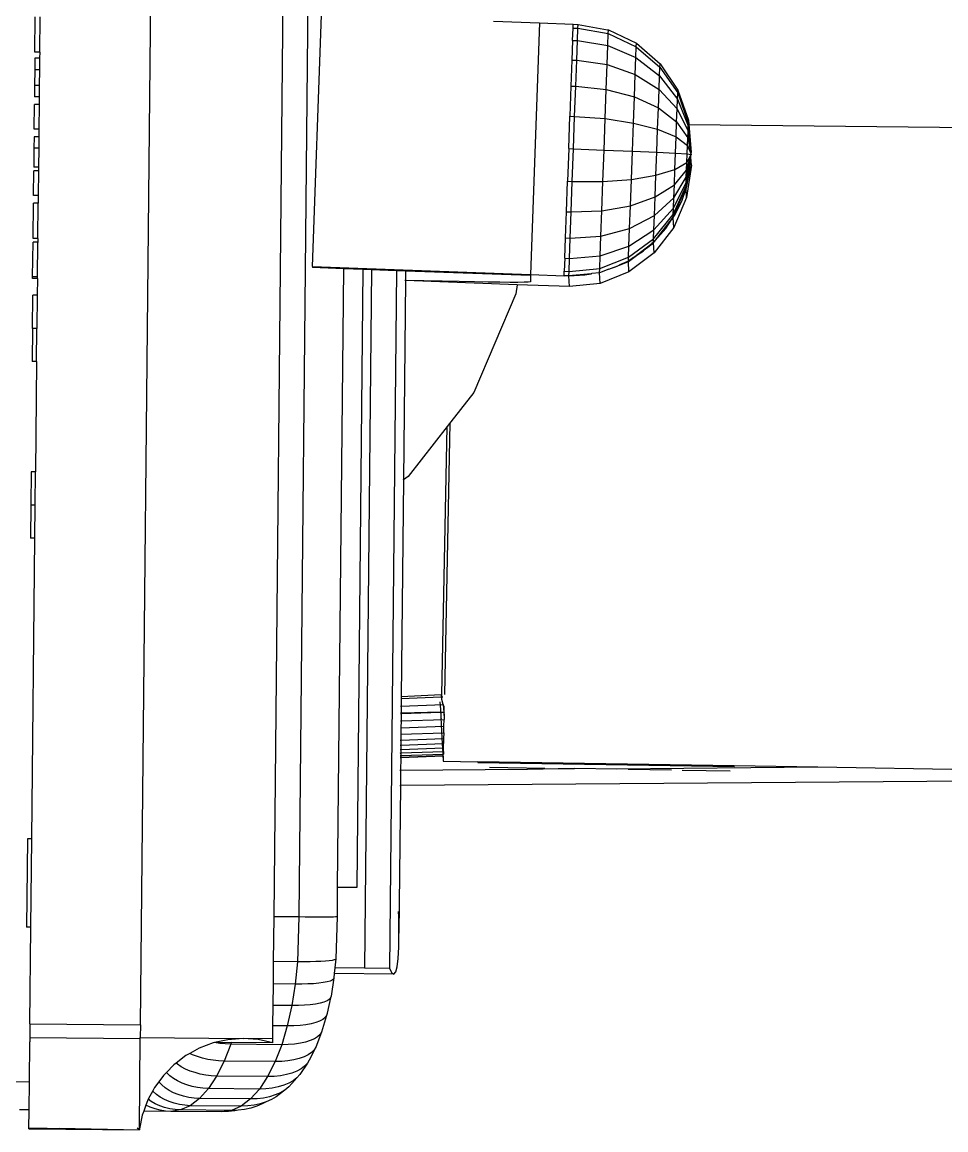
# Model space of a CAD drawing. Extents: x 3485972 to 3601240, y -673889 to -591207.
# Drawn here: x 3500055.3 to 3500251.3, y -608037 to -607801.9 of the extents above; entities that cross this region are included whole.
import ezdxf

# ---------------------------------------------------------------- set-up
doc = ezdxf.new("R2010")
doc.units = 0
doc.header["$LTSCALE"] = 6
doc.header["$MEASUREMENT"] = 0
doc.layers.add('medical equipment', color=4, linetype='CONTINUOUS')

msp = doc.modelspace()

# ---------------------------------------------------------------- linework, layer by layer
at = {"layer": 'medical equipment'}
for p, q in [((3500080.34, -608014.76), (3500083.94, -607655.24)), ((3500108.7, -607991.8), (3500111.97, -607665.1)), ((3500117.21, -607665.15), (3500113.95, -607991.85)), ((3500057.96, -607808.23), (3500058.03, -607800.76)), ((3500058.97, -607808.24), (3500059.04, -607800.77)), ((3500116.84, -607853.78), (3500118.79, -607800.38)), ((3500155.27, -607801.7), (3500165.06, -607802.06)), ((3500165.06, -607802.06), (3500163.11, -607855.47)), ((3500165.06, -607802.06), (3500172.18, -607802.34)), ((3500172.06, -607805.77), (3500172.15, -607803.17)), ((3500172.15, -607803.17), (3500172.18, -607802.34)), ((3500172.15, -607803.17), (3500173.17, -607803.19)), ((3500172.18, -607802.34), (3500173.03, -607802.35)), ((3500173.03, -607802.35), (3500173.2, -607802.36)), ((3500173.08, -607805.79), (3500173.17, -607803.19)), ((3500173.17, -607803.19), (3500173.2, -607802.38)), ((3500173.17, -607803.19), (3500179.62, -607804.31)), ((3500173.2, -607802.38), (3500173.2, -607802.36)), ((3500173.2, -607802.36), (3500179.49, -607803.5)), ((3500173.2, -607802.38), (3500179.49, -607803.5)), ((3500179.49, -607803.5), (3500179.65, -607803.49)), ((3500179.62, -607804.31), (3500179.65, -607803.49)), ((3500179.65, -607803.49), (3500185.59, -607806.33)), ((3500172.06, -607805.77), (3500171.91, -607809.96)), ((3500172.06, -607805.77), (3500173.08, -607805.79)), ((3500172.93, -607809.98), (3500173.08, -607805.79)), ((3500173.08, -607805.79), (3500179.53, -607806.82)), ((3500179.53, -607806.82), (3500179.62, -607804.31)), ((3500179.62, -607804.31), (3500185.56, -607807.11)), ((3500185.56, -607807.11), (3500185.59, -607806.33)), ((3500185.59, -607806.33), (3500190.61, -607810.7)), ((3500058.97, -607808.24), (3500057.96, -607808.23)), ((3500058.97, -607808.24), (3500058.95, -607809.55)), ((3500179.38, -607810.87), (3500179.53, -607806.82)), ((3500179.53, -607806.82), (3500185.48, -607809.37)), ((3500185.48, -607809.37), (3500185.56, -607807.11)), ((3500185.56, -607807.11), (3500190.58, -607811.41)), ((3500057.95, -607809.54), (3500057.92, -607811.98)), ((3500058.95, -607809.55), (3500057.95, -607809.54)), ((3500058.95, -607809.55), (3500058.93, -607811.99)), ((3500171.91, -607809.96), (3500171.71, -607815.44)), ((3500171.91, -607809.96), (3500172.93, -607809.98)), ((3500172.73, -607815.47), (3500172.93, -607809.98)), ((3500172.93, -607809.98), (3500179.38, -607810.87)), ((3500179.19, -607816.17), (3500179.38, -607810.87)), ((3500179.38, -607810.87), (3500185.34, -607812.99)), ((3500185.34, -607812.99), (3500185.48, -607809.37)), ((3500185.48, -607809.37), (3500190.52, -607813.25)), ((3500190.58, -607811.41), (3500190.61, -607810.7)), ((3500190.61, -607810.7), (3500194.37, -607816.29)), ((3500057.92, -607811.98), (3500057.89, -607815.3)), ((3500058.93, -607811.99), (3500057.92, -607811.98)), ((3500058.93, -607811.99), (3500058.89, -607815.31)), ((3500185.17, -607817.74), (3500185.34, -607812.99)), ((3500185.34, -607812.99), (3500190.41, -607816.21)), ((3500190.41, -607816.21), (3500190.52, -607813.25)), ((3500190.52, -607813.25), (3500190.58, -607811.41)), ((3500190.52, -607813.25), (3500194.3, -607818.21)), ((3500190.58, -607811.41), (3500194.35, -607816.91)), ((3500057.89, -607815.3), (3500057.86, -607817.74)), ((3500058.89, -607815.31), (3500057.89, -607815.3)), ((3500058.89, -607815.31), (3500058.87, -607817.75)), ((3500171.71, -607815.44), (3500171.47, -607821.85)), ((3500171.71, -607815.44), (3500172.73, -607815.47)), ((3500172.49, -607821.88), (3500172.73, -607815.47)), ((3500172.73, -607815.47), (3500179.19, -607816.17)), ((3500058.87, -607817.75), (3500057.86, -607817.74)), ((3500058.87, -607817.75), (3500058.85, -607819.37)), ((3500178.96, -607822.36), (3500179.19, -607816.17)), ((3500179.19, -607816.17), (3500185.17, -607817.74)), ((3500184.97, -607823.3), (3500185.17, -607817.74)), ((3500185.17, -607817.74), (3500190.27, -607820.09)), ((3500190.27, -607820.09), (3500190.41, -607816.21)), ((3500190.41, -607816.21), (3500194.23, -607820.31)), ((3500194.3, -607818.21), (3500194.35, -607816.91)), ((3500194.35, -607816.91), (3500194.37, -607816.29)), ((3500194.35, -607816.91), (3500196.6, -607823.24)), ((3500194.37, -607816.29), (3500196.62, -607822.72)), ((3500057.8, -607824.59), (3500057.85, -607819.36)), ((3500058.85, -607819.37), (3500057.85, -607819.36)), ((3500058.85, -607819.37), (3500058.8, -607824.6)), ((3500190.1, -607824.63), (3500190.27, -607820.09)), ((3500190.27, -607820.09), (3500194.13, -607823.05)), ((3500194.13, -607823.05), (3500194.23, -607820.31)), ((3500194.23, -607820.31), (3500194.3, -607818.21)), ((3500194.23, -607820.31), (3500196.54, -607825)), ((3500194.3, -607818.21), (3500196.58, -607823.92)), ((3500171.22, -607828.74), (3500171.47, -607821.85)), ((3500171.47, -607821.85), (3500172.49, -607821.88)), ((3500172.24, -607828.78), (3500172.49, -607821.88)), ((3500172.49, -607821.88), (3500178.96, -607822.36)), ((3500178.72, -607829.03), (3500178.96, -607822.36)), ((3500178.96, -607822.36), (3500184.97, -607823.3)), ((3500196.6, -607823.24), (3500196.62, -607822.72)), ((3500196.62, -607822.72), (3500197.21, -607829.55)), ((3500058.8, -607824.6), (3500057.8, -607824.59)), ((3500058.8, -607824.6), (3500058.79, -607826.22)), ((3500184.75, -607829.28), (3500184.97, -607823.3)), ((3500184.97, -607823.3), (3500190.1, -607824.63)), ((3500189.92, -607829.51), (3500190.1, -607824.63)), ((3500190.1, -607824.63), (3500194.01, -607826.26)), ((3500194.01, -607826.26), (3500194.13, -607823.05)), ((3500194.13, -607823.05), (3500196.49, -607826.42)), ((3500196.49, -607826.42), (3500196.54, -607825)), ((3500196.54, -607825), (3500196.58, -607823.92)), ((3500196.54, -607825), (3500197.17, -607829.76)), ((3500196.58, -607823.92), (3500196.6, -607823.24)), ((3500196.58, -607823.92), (3500197.17, -607829.76)), ((3500196.6, -607823.24), (3500197.17, -607829.76)), ((3500258.13, -607824.32), (3500196.71, -607823.7)), ((3500057.78, -607826.21), (3500057.76, -607828.65)), ((3500058.79, -607826.22), (3500057.78, -607826.21)), ((3500058.79, -607826.22), (3500058.76, -607828.66)), ((3500193.88, -607829.71), (3500194.01, -607826.26)), ((3500194.01, -607826.26), (3500196.43, -607828.08)), ((3500196.43, -607828.08), (3500196.49, -607826.42)), ((3500196.49, -607826.42), (3500197.17, -607829.76)), ((3500057.76, -607828.65), (3500057.72, -607832.69)), ((3500058.76, -607828.66), (3500057.76, -607828.65)), ((3500058.76, -607828.66), (3500058.72, -607832.7)), ((3500171.22, -607828.74), (3500170.97, -607835.66)), ((3500171.22, -607828.74), (3500172.24, -607828.78)), ((3500171.99, -607835.7), (3500172.24, -607828.78)), ((3500172.24, -607828.78), (3500178.72, -607829.03)), ((3500178.48, -607835.71), (3500178.72, -607829.03)), ((3500178.72, -607829.03), (3500184.75, -607829.28)), ((3500184.53, -607835.27), (3500184.75, -607829.28)), ((3500184.75, -607829.28), (3500189.92, -607829.51)), ((3500189.74, -607834.4), (3500189.92, -607829.51)), ((3500189.92, -607829.51), (3500193.88, -607829.71)), ((3500193.76, -607833.17), (3500193.88, -607829.71)), ((3500193.88, -607829.71), (3500196.36, -607829.87)), ((3500196.36, -607829.87), (3500196.43, -607828.08)), ((3500196.43, -607828.08), (3500197.19, -607829.98)), ((3500197.17, -607829.76), (3500197.21, -607829.55)), ((3500197.17, -607829.76), (3500197.17, -607829.79)), ((3500197.17, -607829.79), (3500197.19, -607829.98)), ((3500193.76, -607833.17), (3500196.3, -607831.66)), ((3500196.12, -607836.61), (3500197.15, -607830.64)), ((3500196.14, -607835.9), (3500197.15, -607830.64)), ((3500196.18, -607834.78), (3500197.16, -607830.14)), ((3500196.23, -607833.34), (3500197.16, -607830.14)), ((3500196.23, -607833.34), (3500196.3, -607831.66)), ((3500196.3, -607831.66), (3500196.36, -607829.87)), ((3500196.3, -607831.66), (3500197.16, -607830.14)), ((3500196.36, -607829.87), (3500197.19, -607829.98)), ((3500196.96, -607833.35), (3500197.15, -607830.64)), ((3500197.15, -607830.64), (3500197.17, -607830.47)), ((3500197.31, -607832.23), (3500197.15, -607830.64)), ((3500197.18, -607830.05), (3500197.16, -607830.14)), ((3500197.16, -607830.37), (3500197.16, -607830.14)), ((3500197.17, -607830.47), (3500197.16, -607830.37)), ((3500197.19, -607829.98), (3500197.18, -607830.01)), ((3500197.18, -607830.01), (3500197.18, -607830.05)), ((3500057.66, -607838.69), (3500057.71, -607833.46)), ((3500058.71, -607833.47), (3500057.71, -607833.46)), ((3500058.72, -607832.7), (3500057.72, -607832.69)), ((3500058.71, -607833.47), (3500058.66, -607838.7)), ((3500058.72, -607832.7), (3500058.71, -607833.47)), ((3500184.53, -607835.27), (3500189.74, -607834.4)), ((3500189.58, -607838.98), (3500189.74, -607834.4)), ((3500189.74, -607834.4), (3500193.76, -607833.17)), ((3500193.64, -607836.41), (3500193.76, -607833.17)), ((3500193.64, -607836.41), (3500196.23, -607833.34)), ((3500196.18, -607834.78), (3500196.23, -607833.34)), ((3500197.31, -607832.23), (3500196.23, -607839.11)), ((3500196.29, -607836.67), (3500196.96, -607833.35)), ((3500170.73, -607842.13), (3500170.97, -607835.66)), ((3500170.97, -607835.66), (3500171.99, -607835.7)), ((3500171.75, -607842.17), (3500171.99, -607835.7)), ((3500171.99, -607835.7), (3500178.48, -607835.71)), ((3500178.25, -607841.96), (3500178.48, -607835.71)), ((3500178.48, -607835.71), (3500184.53, -607835.27)), ((3500184.33, -607840.87), (3500184.53, -607835.27)), ((3500189.58, -607838.98), (3500193.64, -607836.41)), ((3500196.11, -607836.85), (3500193.39, -607843.21)), ((3500193.41, -607842.72), (3500196.12, -607836.61)), ((3500193.46, -607841.35), (3500196.14, -607835.9)), ((3500193.54, -607839.2), (3500196.18, -607834.78)), ((3500193.54, -607839.2), (3500193.64, -607836.41)), ((3500196.11, -607836.85), (3500196.12, -607836.61)), ((3500196.12, -607836.61), (3500196.14, -607835.9)), ((3500196.12, -607837.17), (3500196.29, -607836.67)), ((3500196.14, -607835.9), (3500196.18, -607834.78)), ((3500058.66, -607838.7), (3500057.66, -607838.69)), ((3500058.66, -607838.7), (3500058.64, -607840.32)), ((3500184.33, -607840.87), (3500189.58, -607838.98)), ((3500189.43, -607842.92), (3500189.58, -607838.98)), ((3500189.43, -607842.92), (3500193.54, -607839.2)), ((3500193.46, -607841.35), (3500193.54, -607839.2)), ((3500196.23, -607839.11), (3500193.51, -607845.46)), ((3500195.2, -607839.87), (3500196.12, -607837.17)), ((3500196.23, -607839.11), (3500196.12, -607837.17)), ((3500057.56, -607847.79), (3500057.64, -607840.31)), ((3500058.64, -607840.32), (3500057.64, -607840.31)), ((3500058.57, -607847.8), (3500058.64, -607840.32)), ((3500178.25, -607841.96), (3500184.33, -607840.87)), ((3500184.15, -607845.7), (3500184.33, -607840.87)), ((3500189.32, -607845.97), (3500193.46, -607841.35)), ((3500193.41, -607842.72), (3500193.46, -607841.35)), ((3500193.7, -607842.9), (3500195.2, -607839.87)), ((3500170.53, -607847.7), (3500170.73, -607842.13)), ((3500170.73, -607842.13), (3500171.75, -607842.17)), ((3500171.55, -607847.75), (3500171.75, -607842.17)), ((3500171.75, -607842.17), (3500178.25, -607841.96)), ((3500178.05, -607847.35), (3500178.25, -607841.96)), ((3500184.15, -607845.7), (3500189.43, -607842.92)), ((3500189.25, -607847.9), (3500193.41, -607842.72)), ((3500189.32, -607845.97), (3500189.43, -607842.92)), ((3500193.39, -607843.21), (3500189.33, -607848.46)), ((3500191.81, -607845.71), (3500192.99, -607843.95)), ((3500192.99, -607843.95), (3500193.38, -607843.45)), ((3500193.38, -607843.36), (3500193.4, -607843.34)), ((3500193.4, -607843.41), (3500193.38, -607843.36)), ((3500193.38, -607843.45), (3500193.4, -607843.41)), ((3500193.51, -607845.46), (3500193.38, -607843.45)), ((3500193.39, -607843.21), (3500193.41, -607842.72)), ((3500193.4, -607843.34), (3500193.7, -607842.9)), ((3500193.4, -607843.41), (3500193.4, -607843.34)), ((3500178.05, -607847.35), (3500184.15, -607845.7)), ((3500184.02, -607849.43), (3500184.15, -607845.7)), ((3500184.02, -607849.43), (3500189.32, -607845.97)), ((3500189.25, -607847.9), (3500189.32, -607845.97)), ((3500193.51, -607845.46), (3500189.35, -607850.84)), ((3500189.57, -607848.25), (3500191.81, -607845.71)), ((3500057.48, -607855.92), (3500057.56, -607848.62)), ((3500058.57, -607847.8), (3500057.56, -607847.79)), ((3500058.56, -607848.57), (3500057.56, -607848.56)), ((3500057.56, -607848.62), (3500057.56, -607848.56)), ((3500058.56, -607848.63), (3500057.56, -607848.62)), ((3500058.49, -607855.93), (3500058.56, -607848.63)), ((3500058.57, -607847.8), (3500058.56, -607848.57)), ((3500058.56, -607848.57), (3500058.56, -607848.63)), ((3500170.37, -607852), (3500170.53, -607847.7)), ((3500170.53, -607847.7), (3500171.55, -607847.75)), ((3500171.39, -607852.05), (3500171.55, -607847.75)), ((3500171.55, -607847.75), (3500178.05, -607847.35)), ((3500177.9, -607851.51), (3500178.05, -607847.35)), ((3500183.93, -607851.8), (3500189.25, -607847.9)), ((3500189.23, -607848.59), (3500188.84, -607848.88)), ((3500189.22, -607848.74), (3500189.57, -607848.25)), ((3500189.22, -607848.74), (3500189.23, -607848.59)), ((3500189.23, -607848.59), (3500189.25, -607847.9)), ((3500189.33, -607848.46), (3500189.23, -607848.59)), ((3500189.33, -607848.46), (3500189.57, -607848.25)), ((3500177.9, -607851.51), (3500184.02, -607849.43)), ((3500183.93, -607851.8), (3500184.02, -607849.43)), ((3500189.35, -607850.84), (3500184.02, -607854.9)), ((3500184.94, -607851.86), (3500188.84, -607848.88)), ((3500185.92, -607851.2), (3500187.02, -607850.47)), ((3500187.02, -607850.47), (3500187.75, -607849.84)), ((3500187.75, -607849.84), (3500189.22, -607848.74)), ((3500187.75, -607849.84), (3500188.84, -607848.88)), ((3500189.35, -607850.84), (3500189.22, -607848.74)), ((3500170.37, -607852), (3500170.27, -607854.73)), ((3500170.37, -607852), (3500171.39, -607852.05)), ((3500171.29, -607854.79), (3500171.39, -607852.05)), ((3500171.39, -607852.05), (3500177.9, -607851.51)), ((3500177.8, -607854.15), (3500177.9, -607851.51)), ((3500177.8, -607854.15), (3500183.93, -607851.8)), ((3500181.64, -607853.6), (3500183.9, -607852.71)), ((3500181.64, -607853.6), (3500182.15, -607853.35)), ((3500182.15, -607853.35), (3500182.19, -607853.33)), ((3500183.9, -607852.65), (3500182.19, -607853.33)), ((3500183.9, -607852.71), (3500185.92, -607851.2)), ((3500183.9, -607852.65), (3500183.93, -607851.8)), ((3500184.94, -607851.86), (3500183.9, -607852.65)), ((3500183.9, -607852.71), (3500183.9, -607852.65)), ((3500184.02, -607854.9), (3500183.9, -607852.71)), ((3500184.94, -607851.86), (3500185.92, -607851.2)), ((3500116.84, -607853.78), (3500116.84, -607854)), ((3500116.84, -607853.78), (3500163.11, -607855.47)), ((3500123.44, -607854.24), (3500116.84, -607854)), ((3500123.44, -607854.24), (3500122.13, -607985.5)), ((3500127.63, -607854.39), (3500123.44, -607854.24)), ((3500126.32, -607985.54), (3500127.63, -607854.39)), ((3500129.41, -607854.45), (3500127.63, -607854.39)), ((3500129.41, -607854.45), (3500127.92, -608002.71)), ((3500134.69, -607854.65), (3500129.41, -607854.45)), ((3500134.69, -607854.65), (3500133.21, -608002.77)), ((3500136.61, -607854.72), (3500134.69, -607854.65)), ((3500136.61, -607854.72), (3500136.59, -607856.7)), ((3500163.11, -607855.68), (3500136.61, -607854.72)), ((3500163.11, -607855.68), (3500163.1, -607857.02)), ((3500163.11, -607855.47), (3500163.11, -607855.68)), ((3500163.11, -607855.47), (3500170.24, -607855.71)), ((3500170.24, -607855.71), (3500170.27, -607854.73)), ((3500171.26, -607855.77), (3500170.24, -607855.71)), ((3500170.27, -607854.73), (3500171.29, -607854.79)), ((3500171.26, -607855.77), (3500171.29, -607854.79)), ((3500176.01, -607855.29), (3500171.26, -607855.77)), ((3500171.26, -607855.77), (3500174.63, -607855.56)), ((3500171.29, -607854.79), (3500177.8, -607854.15)), ((3500174.63, -607855.56), (3500176.01, -607855.29)), ((3500176.01, -607855.29), (3500176.15, -607855.26)), ((3500177.77, -607855.09), (3500176.15, -607855.26)), ((3500177.77, -607855.09), (3500177.8, -607854.15)), ((3500179.71, -607854.32), (3500177.77, -607855.09)), ((3500177.89, -607857.35), (3500177.77, -607855.09)), ((3500184.02, -607854.9), (3500177.89, -607857.35)), ((3500179.71, -607854.32), (3500180.31, -607854.12)), ((3500180.31, -607854.12), (3500181.64, -607853.6)), ((3500180.31, -607854.12), (3500181.16, -607853.83)), ((3500181.16, -607853.83), (3500181.64, -607853.6)), ((3500058.49, -607855.93), (3500057.48, -607855.92)), ((3500057.48, -607856.31), (3500057.48, -607855.92)), ((3500058.48, -607856.32), (3500057.48, -607856.31)), ((3500058.48, -607856.32), (3500058.45, -607859.87)), ((3500058.48, -607856.32), (3500058.49, -607855.93)), ((3500136.59, -607856.75), (3500136.16, -607899.06)), ((3500136.59, -607856.7), (3500136.46, -607856.7)), ((3500136.59, -607856.75), (3500136.46, -607856.75)), ((3500140.45, -607856.8), (3500136.59, -607856.7)), ((3500136.59, -607856.7), (3500136.59, -607856.75)), ((3500160.29, -607857.62), (3500136.59, -607856.75)), ((3500144.39, -607856.89), (3500140.45, -607856.8)), ((3500148, -607856.97), (3500144.39, -607856.89)), ((3500151.25, -607857.03), (3500148, -607856.97)), ((3500154.13, -607857.08), (3500151.25, -607857.03)), ((3500156.64, -607857.11), (3500154.13, -607857.08)), ((3500158.75, -607857.12), (3500156.64, -607857.11)), ((3500160.45, -607857.12), (3500158.75, -607857.12)), ((3500160.29, -607857.62), (3500160.01, -607859.59)), ((3500171.38, -607858.02), (3500160.29, -607857.62)), ((3500161.75, -607857.1), (3500160.45, -607857.12)), ((3500162.64, -607857.07), (3500161.75, -607857.1)), ((3500163.1, -607857.02), (3500162.64, -607857.07)), ((3500171.38, -607858.02), (3500171.26, -607855.77)), ((3500177.89, -607857.35), (3500171.38, -607858.02)), ((3500057.44, -607866.89), (3500057.51, -607859.86)), ((3500058.45, -607859.87), (3500057.51, -607859.86)), ((3500058.45, -607859.87), (3500058.38, -607866.9)), ((3500160.01, -607859.59), (3500151.12, -607880.47)), ((3500057.44, -607866.89), (3500057.37, -607873.93)), ((3500058.38, -607866.9), (3500057.44, -607866.89)), ((3500058.31, -607873.94), (3500058.38, -607866.9)), ((3500058.31, -607873.94), (3500057.37, -607873.93)), ((3500058.31, -607873.94), (3500058.07, -607897.38)), ((3500151.12, -607880.47), (3500145.44, -607887.73)), ((3500145.44, -607887.73), (3500137.13, -607898.33)), ((3500144.34, -607944.66), (3500145.44, -607887.73)), ((3500144.95, -607944.65), (3500146.06, -607886.93)), ((3500057.14, -607897.37), (3500057.07, -607904.4)), ((3500058.07, -607897.38), (3500057.14, -607897.37)), ((3500058, -607904.41), (3500058.07, -607897.38)), ((3500136.16, -607899.06), (3500135.7, -607945.13)), ((3500136.16, -607899.06), (3500136.04, -607899.15)), ((3500137.13, -607898.33), (3500136.16, -607899.06)), ((3500057.07, -607904.4), (3500057, -607911.43)), ((3500058, -607904.41), (3500057.07, -607904.4)), ((3500057.93, -607911.44), (3500058, -607904.41)), ((3500057.93, -607911.44), (3500057, -607911.43)), ((3500057.29, -607975.28), (3500057.93, -607911.44)), ((3500144.16, -607944.67), (3500135.7, -607945.13)), ((3500144.16, -607944.67), (3500144.15, -607945.14)), ((3500144.19, -607944.67), (3500144.16, -607944.67)), ((3500144.19, -607944.67), (3500144.18, -607945.14)), ((3500144.34, -607944.66), (3500144.19, -607944.67)), ((3500144.33, -607945.13), (3500144.34, -607944.66)), ((3500135.56, -607947.08), (3500135.68, -607947.07)), ((3500135.57, -607945.45), (3500135.7, -607945.44)), ((3500135.7, -607945.13), (3500135.58, -607945.13)), ((3500135.68, -607947.07), (3500135.67, -607948.58)), ((3500135.7, -607945.44), (3500135.68, -607947.07)), ((3500135.68, -607947.07), (3500144.62, -607946.75)), ((3500135.7, -607945.13), (3500135.7, -607945.44)), ((3500135.7, -607945.44), (3500144.15, -607945.14)), ((3500143.9, -607946.19), (3500143.99, -607947.82)), ((3500144.15, -607945.14), (3500144.18, -607945.14)), ((3500144.18, -607945.14), (3500144.33, -607945.13)), ((3500144.32, -607945.71), (3500144.33, -607945.13)), ((3500144.61, -607946.72), (3500144.32, -607945.71)), ((3500144.33, -607945.13), (3500144.53, -607945.12)), ((3500144.61, -607946.72), (3500144.62, -607946.75)), ((3500144.62, -607946.75), (3500144.71, -607948.35)), ((3500144.73, -607947.1), (3500144.62, -607946.75)), ((3500144.74, -607947.13), (3500144.71, -607948.35)), ((3500144.73, -607947.1), (3500144.74, -607947.13)), ((3500144.82, -607947.41), (3500144.74, -607947.13)), ((3500144.8, -607948.57), (3500144.82, -607947.41)), ((3500135.67, -607948.58), (3500135.54, -607948.58)), ((3500135.54, -607948.68), (3500135.67, -607948.68)), ((3500135.67, -607948.68), (3500135.65, -607950.23)), ((3500135.67, -607948.68), (3500144.09, -607948.38)), ((3500144.09, -607948.38), (3500135.67, -607948.58)), ((3500135.67, -607948.58), (3500135.67, -607948.68)), ((3500143.99, -607947.82), (3500144.08, -607949.42)), ((3500144.09, -607948.45), (3500144.08, -607949.42)), ((3500144.08, -607949.42), (3500144.19, -607949.7)), ((3500144.08, -607949.42), (3500144.16, -607950.96)), ((3500144.09, -607948.38), (3500144.71, -607948.35)), ((3500144.09, -607948.38), (3500144.09, -607948.45)), ((3500144.71, -607948.35), (3500144.8, -607948.57)), ((3500144.71, -607948.35), (3500144.79, -607949.07)), ((3500144.79, -607949.07), (3500144.77, -607949.9)), ((3500144.79, -607949.07), (3500144.8, -607948.57)), ((3500135.51, -607951.7), (3500135.64, -607951.7)), ((3500135.53, -607950.23), (3500135.65, -607950.23)), ((3500135.64, -607951.7), (3500135.62, -607953.06)), ((3500135.65, -607950.23), (3500135.64, -607951.7)), ((3500135.64, -607951.7), (3500144.74, -607951.37)), ((3500135.65, -607950.23), (3500144.77, -607949.9)), ((3500144.16, -607950.96), (3500144.24, -607952.43)), ((3500144.72, -607952.73), (3500144.74, -607951.37)), ((3500144.74, -607951.37), (3500144.77, -607949.9)), ((3500135.49, -607954.3), (3500135.61, -607954.29)), ((3500135.5, -607953.06), (3500135.62, -607953.06)), ((3500135.61, -607954.29), (3500135.6, -607955.38)), ((3500135.62, -607953.06), (3500135.61, -607954.29)), ((3500135.61, -607954.29), (3500144.69, -607953.97)), ((3500135.62, -607953.06), (3500144.72, -607952.73)), ((3500144.24, -607952.43), (3500144.32, -607953.79)), ((3500144.32, -607953.79), (3500144.39, -607955.02)), ((3500144.69, -607953.97), (3500144.67, -607955.05)), ((3500144.72, -607952.73), (3500144.69, -607953.97)), ((3500135.47, -607955.38), (3500135.6, -607955.38)), ((3500135.47, -607956.3), (3500135.59, -607956.3)), ((3500135.59, -607956.3), (3500135.58, -607957.03)), ((3500135.58, -607957.03), (3500144.64, -607956.71)), ((3500135.6, -607955.38), (3500135.59, -607956.3)), ((3500135.59, -607956.3), (3500144.65, -607955.97)), ((3500135.6, -607955.38), (3500144.67, -607955.05)), ((3500144.39, -607955.02), (3500144.45, -607956.1)), ((3500144.45, -607956.1), (3500144.5, -607957.02)), ((3500144.64, -607956.71), (3500144.63, -607957.25)), ((3500144.64, -607956.71), (3500144.65, -607955.97)), ((3500144.65, -607955.97), (3500144.67, -607955.05)), ((3500135.45, -607957.58), (3500135.58, -607957.58)), ((3500135.45, -607957.91), (3500135.58, -607957.91)), ((3500135.57, -607958.04), (3500135.45, -607958.04)), ((3500135.46, -607957.04), (3500135.58, -607957.03)), ((3500135.57, -607958.04), (3500135.55, -607960.75)), ((3500144.62, -607957.72), (3500135.57, -607958.04)), ((3500135.58, -607957.91), (3500135.57, -607958.04)), ((3500135.58, -607957.03), (3500135.58, -607957.58)), ((3500135.58, -607957.58), (3500144.63, -607957.25)), ((3500135.58, -607957.91), (3500144.62, -607957.58)), ((3500135.58, -607957.58), (3500135.58, -607957.91)), ((3500144.5, -607957.02), (3500144.54, -607957.75)), ((3500144.54, -607957.75), (3500144.57, -607958.29)), ((3500144.57, -607958.29), (3500144.6, -607958.62)), ((3500144.62, -607957.72), (3500144.6, -607958.75)), ((3500144.6, -607958.75), (3500151.97, -607958.88)), ((3500144.62, -607957.58), (3500144.63, -607957.25)), ((3500144.62, -607957.72), (3500144.62, -607957.58)), ((3500151.97, -607958.88), (3500151.97, -607959.02)), ((3500206.35, -607959.77), (3500151.97, -607958.88)), ((3500151.97, -607959.02), (3500206.35, -607959.92)), ((3500135.55, -607960.75), (3500135.42, -607960.75)), ((3500135.55, -607960.75), (3500135.52, -607963.95)), ((3500162.48, -607960.54), (3500135.55, -607960.75)), ((3500154.42, -607960.06), (3500166.14, -607960.25)), ((3500172.49, -607960.35), (3500162.48, -607960.54)), ((3500169.01, -607960.3), (3500172.49, -607960.35)), ((3500181.41, -607960.5), (3500172.49, -607960.35)), ((3500224.09, -607960.06), (3500181.41, -607960.5)), ((3500193.02, -607960.69), (3500183.85, -607960.54)), ((3500205.48, -607960.9), (3500195.31, -607960.73)), ((3500206.35, -607959.77), (3500206.35, -607959.92)), ((3500224.09, -607960.06), (3500206.35, -607959.77)), ((3500356.17, -607962.24), (3500224.09, -607960.06)), ((3500356.17, -607962.24), (3500135.52, -607963.95)), ((3500135.52, -607963.95), (3500135.2, -607995.29)), ((3500135.39, -607963.95), (3500135.52, -607963.95)), ((3500056.36, -607975.28), (3500056.17, -607994.03)), ((3500057.29, -607975.28), (3500056.36, -607975.28)), ((3500057.11, -607994.04), (3500057.29, -607975.28)), ((3500122.06, -607985.5), (3500122.13, -607985.5)), ((3500122.13, -607985.5), (3500122.06, -607991.81)), ((3500122.13, -607985.5), (3500126.32, -607985.54)), ((3500108.61, -608001.29), (3500108.7, -607991.8)), ((3500113.95, -607991.85), (3500108.7, -607991.8)), ((3500113.95, -607991.85), (3500113.65, -608001.34)), ((3500115.33, -607991.87), (3500113.95, -607991.85)), ((3500116.64, -607991.87), (3500115.33, -607991.87)), ((3500117.84, -607991.88), (3500116.64, -607991.87)), ((3500118.93, -607991.88), (3500117.84, -607991.88)), ((3500119.88, -607991.88), (3500118.93, -607991.88)), ((3500120.67, -607991.87), (3500119.88, -607991.88)), ((3500121.3, -607991.86), (3500120.67, -607991.87)), ((3500121.74, -607991.84), (3500121.3, -607991.86)), ((3500122, -607991.83), (3500121.74, -607991.84)), ((3500122.06, -607991.81), (3500121.79, -608000.77)), ((3500122, -607991.79), (3500122.06, -607991.81)), ((3500122.06, -607991.81), (3500122, -607991.83)), ((3500135.16, -607991.83), (3500135.12, -607990.66)), ((3500135.2, -607995.29), (3500135.16, -607991.83)), ((3500057.11, -607994.04), (3500056.17, -607994.03)), ((3500056.9, -608014.52), (3500057.11, -607994.04)), ((3500135.15, -607998.25), (3500135.2, -607995.29)), ((3500135.02, -608000.64), (3500135.15, -607998.25)), ((3500108.56, -608006.06), (3500108.61, -608001.29)), ((3500113.65, -608001.34), (3500108.61, -608001.29)), ((3500113.65, -608001.34), (3500113.2, -608006.11)), ((3500115.04, -608001.35), (3500113.65, -608001.34)), ((3500116.35, -608001.34), (3500115.04, -608001.35)), ((3500117.55, -608001.31), (3500116.35, -608001.34)), ((3500118.64, -608001.27), (3500117.55, -608001.31)), ((3500119.59, -608001.22), (3500118.64, -608001.27)), ((3500120.39, -608001.15), (3500119.59, -608001.22)), ((3500121.01, -608001.07), (3500120.39, -608001.15)), ((3500121.46, -608000.98), (3500121.01, -608001.07)), ((3500121.72, -608000.87), (3500121.46, -608000.98)), ((3500121.79, -608000.77), (3500121.61, -608002.65)), ((3500121.79, -608000.77), (3500121.72, -608000.87)), ((3500134.8, -608002.41), (3500135.02, -608000.64)), ((3500121.49, -608003.83), (3500121.4, -608004.79)), ((3500121.61, -608002.65), (3500121.49, -608003.83)), ((3500134.14, -608003.96), (3500121.49, -608003.83)), ((3500127.92, -608002.71), (3500121.61, -608002.65)), ((3500133.21, -608002.77), (3500127.92, -608002.71)), ((3500133.21, -608002.77), (3500133.7, -608003.7)), ((3500133.7, -608003.7), (3500134.14, -608003.96)), ((3500134.14, -608003.96), (3500134.51, -608003.52)), ((3500134.51, -608003.52), (3500134.8, -608002.41)), ((3500108.51, -608010.62), (3500108.56, -608006.06)), ((3500113.2, -608006.11), (3500108.56, -608006.06)), ((3500113.2, -608006.11), (3500112.48, -608010.66)), ((3500114.58, -608006.11), (3500113.2, -608006.11)), ((3500115.89, -608006.07), (3500114.58, -608006.11)), ((3500117.1, -608006.01), (3500115.89, -608006.07)), ((3500118.2, -608005.91), (3500117.1, -608006.01)), ((3500119.15, -608005.78), (3500118.2, -608005.91)), ((3500119.96, -608005.62), (3500119.15, -608005.78)), ((3500120.59, -608005.45), (3500119.96, -608005.62)), ((3500121.05, -608005.24), (3500120.59, -608005.45)), ((3500121.4, -608004.79), (3500120.79, -608008.68)), ((3500121.32, -608005.03), (3500121.05, -608005.24)), ((3500121.4, -608004.79), (3500121.32, -608005.03)), ((3500108.47, -608014.94), (3500108.51, -608010.62)), ((3500112.48, -608010.66), (3500108.51, -608010.62)), ((3500112.48, -608010.66), (3500111.52, -608014.97)), ((3500113.87, -608010.65), (3500112.48, -608010.66)), ((3500115.18, -608010.59), (3500113.87, -608010.65)), ((3500116.4, -608010.49), (3500115.18, -608010.59)), ((3500117.5, -608010.34), (3500116.4, -608010.49)), ((3500118.47, -608010.14), (3500117.5, -608010.34)), ((3500119.29, -608009.91), (3500118.47, -608010.14)), ((3500119.94, -608009.64), (3500119.29, -608009.91)), ((3500120.41, -608009.34), (3500119.94, -608009.64)), ((3500120.7, -608009.02), (3500119.97, -608012.29)), ((3500120.7, -608009.02), (3500120.41, -608009.34)), ((3500120.79, -608008.68), (3500120.7, -608009.02)), ((3500119.85, -608012.8), (3500118.8, -608016.3)), ((3500119.54, -608013.22), (3500119.05, -608013.62)), ((3500119.85, -608012.8), (3500119.54, -608013.22)), ((3500119.97, -608012.35), (3500119.85, -608012.8)), ((3500119.97, -608012.29), (3500119.97, -608012.35)), ((3500056.9, -608014.52), (3500056.86, -608018.39)), ((3500056.9, -608014.52), (3500080.34, -608014.76)), ((3500080.34, -608014.76), (3500080.32, -608017.44)), ((3500108.44, -608017.73), (3500108.47, -608014.94)), ((3500111.52, -608014.97), (3500108.47, -608014.94)), ((3500111.52, -608014.97), (3500110.33, -608018.96)), ((3500112.91, -608014.95), (3500111.52, -608014.97)), ((3500114.23, -608014.87), (3500112.91, -608014.95)), ((3500115.46, -608014.73), (3500114.23, -608014.87)), ((3500116.57, -608014.53), (3500115.46, -608014.73)), ((3500117.55, -608014.27), (3500116.57, -608014.53)), ((3500118.38, -608013.97), (3500117.55, -608014.27)), ((3500119.05, -608013.62), (3500118.38, -608013.97)), ((3500056.87, -608017.43), (3500080.31, -608017.67)), ((3500080.12, -608036.85), (3500080.32, -608017.44)), ((3500080.32, -608017.44), (3500102.12, -608017.66)), ((3500098.93, -608017.9), (3500096.43, -608018.45)), ((3500102.12, -608017.66), (3500098.93, -608017.9)), ((3500105.31, -608017.89), (3500102.12, -608017.66)), ((3500108.44, -608017.73), (3500102.12, -608017.66)), ((3500108.43, -608018.57), (3500105.31, -608017.89)), ((3500108.43, -608018.57), (3500108.44, -608017.73)), ((3500117.26, -608017.73), (3500116.4, -608018.1)), ((3500117.95, -608017.3), (3500117.26, -608017.73)), ((3500118.8, -608016.3), (3500117.57, -608019.47)), ((3500118.47, -608016.82), (3500117.95, -608017.3)), ((3500118.8, -608016.3), (3500118.47, -608016.82)), ((3500056.78, -608026.85), (3500056.86, -608018.39)), ((3500092.81, -608019.72), (3500090.8, -608020.84)), ((3500095.8, -608018.59), (3500092.81, -608019.72)), ((3500096.08, -608018.53), (3500095.8, -608018.59)), ((3500096.43, -608018.45), (3500096.08, -608018.53)), ((3500097.18, -608018.69), (3500096.08, -608018.53)), ((3500096.43, -608018.45), (3500099.63, -608018.48)), ((3500098.35, -608018.8), (3500097.18, -608018.69)), ((3500099.52, -608018.85), (3500098.11, -608022.45)), ((3500099.52, -608018.85), (3500098.35, -608018.8)), ((3500099.63, -608018.48), (3500099.52, -608018.85)), ((3500110.33, -608018.96), (3500099.52, -608018.85)), ((3500108.43, -608018.57), (3500099.63, -608018.48)), ((3500110.33, -608018.96), (3500108.92, -608022.56)), ((3500111.72, -608018.93), (3500110.33, -608018.96)), ((3500113.04, -608018.83), (3500111.72, -608018.93)), ((3500114.28, -608018.66), (3500113.04, -608018.83)), ((3500115.41, -608018.41), (3500114.28, -608018.66)), ((3500116.4, -608018.1), (3500115.41, -608018.41)), ((3500117.57, -608019.47), (3500116.17, -608022.24)), ((3500117.2, -608020.07), (3500116.65, -608020.62)), ((3500117.57, -608019.47), (3500117.2, -608020.07)), ((3500090.01, -608021.27), (3500087.9, -608022.88)), ((3500090.8, -608020.84), (3500090.01, -608021.27)), ((3500091.42, -608021.12), (3500090.8, -608020.84)), ((3500092.43, -608021.5), (3500091.42, -608021.12)), ((3500093.5, -608021.82), (3500092.43, -608021.5)), ((3500094.63, -608022.08), (3500093.5, -608021.82)), ((3500095.78, -608022.27), (3500094.63, -608022.08)), ((3500096.95, -608022.4), (3500095.78, -608022.27)), ((3500098.11, -608022.45), (3500096.52, -608025.61)), ((3500098.11, -608022.45), (3500096.95, -608022.4)), ((3500108.92, -608022.56), (3500098.11, -608022.45)), ((3500108.92, -608022.56), (3500107.33, -608025.72)), ((3500110.32, -608022.53), (3500108.92, -608022.56)), ((3500111.65, -608022.41), (3500110.32, -608022.53)), ((3500112.9, -608022.21), (3500111.65, -608022.41)), ((3500114.04, -608021.92), (3500112.9, -608022.21)), ((3500115.06, -608021.56), (3500114.04, -608021.92)), ((3500115.93, -608021.12), (3500115.06, -608021.56)), ((3500116.17, -608022.24), (3500115.77, -608022.91)), ((3500116.65, -608020.62), (3500115.93, -608021.12)), ((3500085.86, -608024.84), (3500085.23, -608025.49)), ((3500087.47, -608023.21), (3500085.86, -608024.84)), ((3500085.96, -608024.96), (3500085.86, -608024.84)), ((3500086.6, -608025.57), (3500085.96, -608024.96)), ((3500087.9, -608022.88), (3500087.47, -608023.21)), ((3500088.21, -608023.13), (3500087.9, -608022.88)), ((3500089.01, -608023.65), (3500088.21, -608023.13)), ((3500089.9, -608024.13), (3500089.01, -608023.65)), ((3500090.89, -608024.55), (3500089.9, -608024.13)), ((3500091.94, -608024.9), (3500090.89, -608024.55)), ((3500093.05, -608025.19), (3500091.94, -608024.9)), ((3500112.49, -608025), (3500111.33, -608025.32)), ((3500113.53, -608024.59), (3500112.49, -608025)), ((3500114.43, -608024.1), (3500113.53, -608024.59)), ((3500115.77, -608022.91), (3500114.19, -608025.3)), ((3500115.18, -608023.53), (3500114.43, -608024.1)), ((3500115.77, -608022.91), (3500115.18, -608023.53)), ((3500046.14, -608026.75), (3500056.78, -608026.85)), ((3500056.72, -608032.81), (3500056.78, -608026.85)), ((3500084.26, -608026.86), (3500083.33, -608028.07)), ((3500084.26, -608026.86), (3500084.24, -608026.83)), ((3500085.23, -608025.49), (3500084.26, -608026.86)), ((3500084.87, -608027.51), (3500084.26, -608026.86)), ((3500087.37, -608026.14), (3500086.6, -608025.57)), ((3500088.24, -608026.65), (3500087.37, -608026.14)), ((3500089.2, -608027.11), (3500088.24, -608026.65)), ((3500090.23, -608027.5), (3500089.2, -608027.11)), ((3500094.2, -608025.41), (3500093.05, -608025.19)), ((3500095.36, -608025.55), (3500094.2, -608025.41)), ((3500096.52, -608025.61), (3500094.77, -608028.27)), ((3500096.52, -608025.61), (3500095.36, -608025.55)), ((3500107.33, -608025.72), (3500096.52, -608025.61)), ((3500107.33, -608025.72), (3500105.58, -608028.38)), ((3500108.73, -608025.68), (3500107.33, -608025.72)), ((3500110.07, -608025.55), (3500108.73, -608025.68)), ((3500111.33, -608025.32), (3500110.07, -608025.55)), ((3500111.85, -608027.13), (3500110.78, -608027.58)), ((3500112.49, -608027.21), (3500111.83, -608027.93)), ((3500112.78, -608026.6), (3500111.85, -608027.13)), ((3500113.56, -608025.99), (3500112.49, -608027.21)), ((3500113.56, -608025.99), (3500112.78, -608026.6)), ((3500114.19, -608025.3), (3500113.56, -608025.99)), ((3500082.95, -608028.79), (3500082.02, -608030.54)), ((3500083.33, -608028.07), (3500082.95, -608028.79)), ((3500083.06, -608028.91), (3500082.95, -608028.79)), ((3500083.75, -608029.54), (3500083.06, -608028.91)), ((3500084.56, -608030.11), (3500083.75, -608029.54)), ((3500085.6, -608028.11), (3500084.87, -608027.51)), ((3500086.44, -608028.66), (3500085.6, -608028.11)), ((3500087.38, -608029.15), (3500086.44, -608028.66)), ((3500088.39, -608029.56), (3500087.38, -608029.15)), ((3500089.47, -608029.89), (3500088.39, -608029.56)), ((3500091.32, -608027.81), (3500090.23, -608027.5)), ((3500092.46, -608028.05), (3500091.32, -608027.81)), ((3500093.61, -608028.2), (3500092.46, -608028.05)), ((3500094.77, -608028.27), (3500092.88, -608030.38)), ((3500094.77, -608028.27), (3500093.61, -608028.2)), ((3500105.58, -608028.38), (3500094.77, -608028.27)), ((3500105.58, -608028.38), (3500103.69, -608030.49)), ((3500106.98, -608028.34), (3500105.58, -608028.38)), ((3500108.32, -608028.19), (3500106.98, -608028.34)), ((3500108.95, -608029.64), (3500107.74, -608030.01)), ((3500109.6, -608027.94), (3500108.32, -608028.19)), ((3500110.04, -608029.16), (3500108.95, -608029.64)), ((3500111.01, -608028.59), (3500109.14, -608030.02)), ((3500110.78, -608027.58), (3500109.6, -608027.94)), ((3500111.01, -608028.59), (3500110.04, -608029.16)), ((3500111.83, -608027.93), (3500111.01, -608028.59)), ((3500081.51, -608031.8), (3500081.06, -608033.06)), ((3500081.83, -608030.89), (3500081.51, -608031.8)), ((3500082.44, -608032.24), (3500081.51, -608031.8)), ((3500082.02, -608030.54), (3500081.83, -608030.89)), ((3500082.61, -608030.99), (3500082.02, -608030.54)), ((3500083.49, -608031.51), (3500082.61, -608030.99)), ((3500084.45, -608031.95), (3500083.49, -608031.51)), ((3500085.49, -608032.31), (3500084.45, -608031.95)), ((3500085.46, -608030.62), (3500084.56, -608030.11)), ((3500086.45, -608031.05), (3500085.46, -608030.62)), ((3500087.51, -608031.4), (3500086.45, -608031.05)), ((3500088.62, -608031.66), (3500087.51, -608031.4)), ((3500089.75, -608031.83), (3500088.62, -608031.66)), ((3500090.9, -608031.91), (3500088.85, -608032.82)), ((3500090.59, -608030.15), (3500089.47, -608029.89)), ((3500090.9, -608031.91), (3500089.75, -608031.83)), ((3500091.73, -608030.31), (3500090.59, -608030.15)), ((3500092.88, -608030.38), (3500090.9, -608031.91)), ((3500101.71, -608032.01), (3500090.9, -608031.91)), ((3500092.88, -608030.38), (3500091.73, -608030.31)), ((3500103.69, -608030.49), (3500092.88, -608030.38)), ((3500101.71, -608032.01), (3500099.67, -608032.93)), ((3500103.69, -608030.49), (3500101.71, -608032.01)), ((3500103.12, -608031.97), (3500101.71, -608032.01)), ((3500104.49, -608031.8), (3500103.12, -608031.97)), ((3500105.1, -608030.44), (3500103.69, -608030.49)), ((3500105.03, -608032.02), (3500103.78, -608032.42)), ((3500105.79, -608031.52), (3500104.49, -608031.8)), ((3500106.18, -608031.5), (3500105.03, -608032.02)), ((3500106.45, -608030.28), (3500105.1, -608030.44)), ((3500107.02, -608031.12), (3500105.79, -608031.52)), ((3500106.2, -608031.49), (3500106.18, -608031.5)), ((3500107.02, -608031.12), (3500106.2, -608031.49)), ((3500107.74, -608030.01), (3500106.45, -608030.28)), ((3500108.14, -608030.62), (3500107.02, -608031.12)), ((3500109.14, -608030.02), (3500108.14, -608030.62)), ((3500056.72, -608032.81), (3500054.69, -608032.79)), ((3500056.68, -608036.81), (3500056.72, -608032.81)), ((3500080.75, -608033.9), (3500080.12, -608036.85)), ((3500081.06, -608033.06), (3500080.75, -608033.9)), ((3500086.8, -608033.11), (3500081.06, -608033.06)), ((3500083.46, -608032.6), (3500082.44, -608032.24)), ((3500084.54, -608032.87), (3500083.46, -608032.6)), ((3500085.66, -608033.04), (3500084.54, -608032.87)), ((3500086.58, -608032.58), (3500085.49, -608032.31)), ((3500086.8, -608033.11), (3500085.66, -608033.04)), ((3500087.71, -608032.75), (3500086.58, -608032.58)), ((3500088.85, -608032.82), (3500086.8, -608033.11)), ((3500097.61, -608033.22), (3500086.8, -608033.11)), ((3500088.85, -608032.82), (3500087.71, -608032.75)), ((3500099.67, -608032.93), (3500088.85, -608032.82)), ((3500099.67, -608032.93), (3500097.61, -608033.22)), ((3500099.02, -608033.17), (3500097.61, -608033.22)), ((3500100.41, -608033), (3500099.02, -608033.17)), ((3500101.07, -608032.88), (3500099.67, -608032.93)), ((3500101.07, -608032.88), (3500100.41, -608033)), ((3500102.45, -608032.71), (3500101.07, -608032.88)), ((3500103.78, -608032.42), (3500102.45, -608032.71)), ((3500056.68, -608036.61), (3500080.12, -608037.04)), ((3500063.1, -608036.68), (3500080.12, -608037.04)), ((3500080.12, -608037.04), (3500079.65, -608036.65)), ((3500056.68, -608036.81), (3500080.12, -608037.04)), ((3500080.12, -608037.04), (3500079.98, -608036.85)), ((3500080.12, -608036.85), (3500080.12, -608037.04))]:
    msp.add_line(p, q, dxfattribs=at)

doc.saveas('drawing.dxf')
